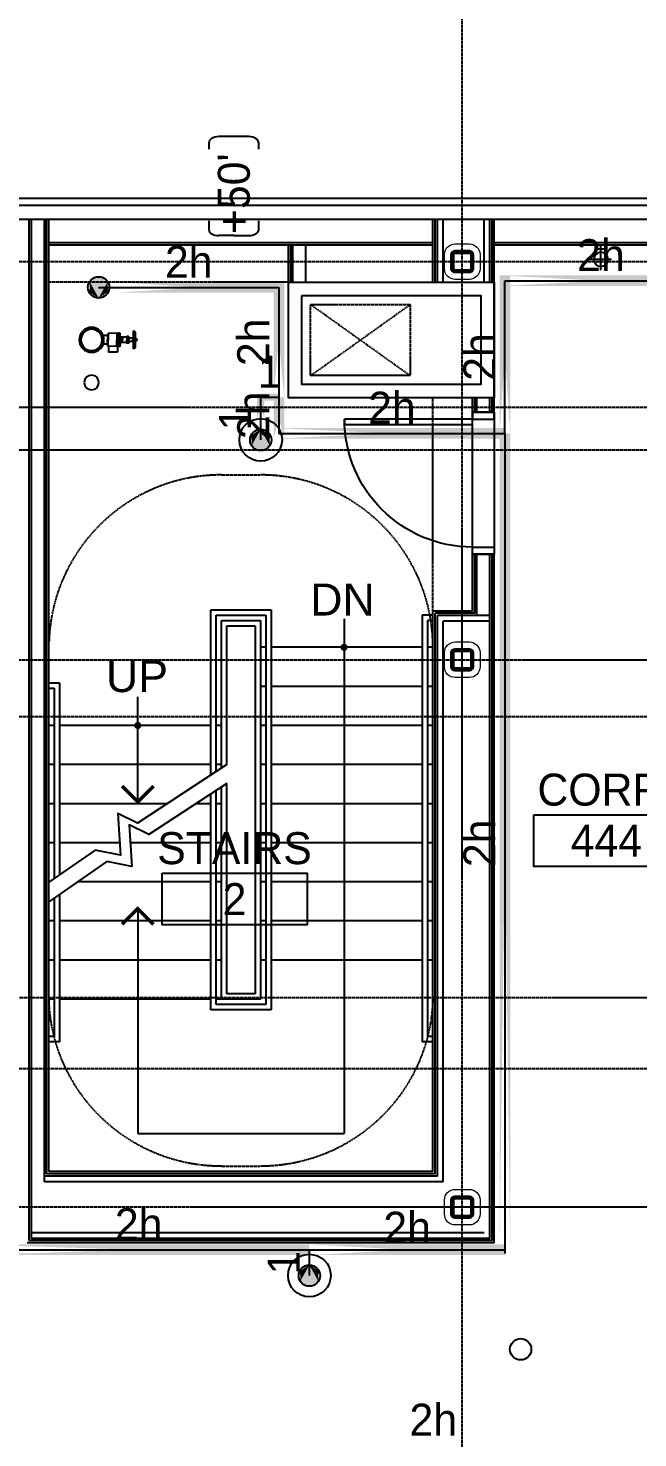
# Model space of a CAD drawing. Header units: inches. Extents: x -6955 to 13123, y -1334 to 3701.
# Drawn here: x 12428 to 12599.4, y 1634.7 to 2031.3 of the extents above; entities that cross this region are included whole.
import ezdxf
from ezdxf.enums import TextEntityAlignment as Align

# ---------------------------------------------------------------- set-up
doc = ezdxf.new("R2010")
doc.units = ezdxf.units.IN
doc.header["$MEASUREMENT"] = 0
doc.linetypes.add('CENTER2', pattern=[1.125, 0.75, -0.125, 0.125, -0.125])
doc.linetypes.add('HIDDEN2', pattern=[0.1875, 0.125, -0.0625])
for name, color, linetype, lineweight in [('A-Anno-Text', 7, 'Continuous', 25), ('A-Detl-Hatch', 1, 'Continuous', 18), ('A-Detl-Wide', 2, 'Continuous', 35), ('S-Detl-Hatch', 1, 'Continuous', 18)]:
    doc.layers.add(name, color=color, linetype=linetype, lineweight=lineweight)
for name, color, linetype in [('A-Clng Mtd Light Fixture', 4, 'Continuous'), ('A-Door', 7, 'Continuous'), ('A-Door-Head', 8, 'Continuous'), ('A-Flor-Hral', 7, 'Continuous'), ('A-Flor-Pfix', 7, 'Continuous'), ('A-Flor-Soffit', 6, 'HIDDEN2'), ('A-Flor-Strs', 8, 'Continuous'), ('A-Flor-Wall Mtd Fixture', 7, 'Continuous'), ('A-Grid(SmallScale)', 11, 'CENTER2'), ('A-HVAC', 6, 'HIDDEN2'), ('A-Tag-Rm(Scale)', 7, 'Continuous'), ('A-Wall-Full', 7, 'Continuous'), ('A-Wall-Hatch', 15, 'Continuous'), ('headdn', 7, 'Continuous'), ('HEIGHT', 7, 'Continuous'), ('PIPEBL', 4, 'Continuous'), ('pipemn', 6, 'Continuous'), ('PIPESPC', 7, 'Continuous'), ('S-Grid-Iden', 7, 'Continuous'), ('spk-pipedrop', 7, 'Continuous'), ('TIDYPIPE', 7, 'Continuous')]:
    doc.layers.add(name, color=color, linetype=linetype)
doc.styles.add('G1DIM', font='arial.ttf')
doc.styles.add('PIPE', font='PIPE.SHX')

# ---------------------------------------------------------------- blocks, each defined once
blk = doc.blocks.new('stand-pipe')
for p, q in [((13.75, -16.77), (15.5, -16.77)), ((13.86, -19.27), (15.5, -19.27)), ((15.5, -19.27), (15.5, -16.77)), ((9.81, -24.31), (14.19, -24.31))]:
    blk.add_line(p, q)
for points in [[(10.75, -16.51), (10.75, -15.27)], [(13.25, -16.51), (13.25, -15.27)], [(10.2, -19.63), (10.13, -19.63), (10.25, -16.63)], [(10.13, -19.97), (10.13, -19.74), (12, -19.74)], [(10.15, -19.15), (12, -19.15)], [(10.2, -19.74), (10.2, -19.63)], [(10.2, -19.63), (12, -19.63)], [(10.25, -16.63), (10.75, -16.51), (12, -16.51)], [(10.25, -16.63), (12, -16.63)], [(13.75, -16.63), (13.25, -16.51), (12, -16.51)], [(13.75, -16.63), (12, -16.63)], [(13.85, -19.15), (12, -19.15)], [(13.8, -19.63), (12, -19.63)], [(13.87, -19.97), (13.87, -19.74), (12, -19.74)], [(13.8, -19.63), (13.87, -19.63), (13.75, -16.63)], [(13.8, -19.74), (13.8, -19.63)], [(9.5, -23.68), (14.5, -23.68)], [(11.28, -20.11), (10.13, -19.97), (12, -19.97)], [(11.28, -21.89), (11.28, -20.11), (12, -20.11)], [(11.28, -20.7), (12, -20.7)], [(11.54, -22.51), (12, -22.51)], [(11.65, -23.59), (12, -23.59)], [(12.72, -20.11), (13.87, -19.97), (12, -19.97)], [(12.72, -21.89), (12.72, -20.11), (12, -20.11)], [(12.72, -20.7), (12, -20.7)], [(12.46, -22.51), (12, -22.51)], [(12.35, -23.59), (12, -23.59)], [(11.54, -24.31), (11.54, -24.42), (12, -24.42)], [(12.46, -24.31), (12.46, -24.42), (12, -24.42)]]:
    blk.add_lwpolyline(points)
for points in [[(11.65, -23.68), (11.65, -23.59), (11.54, -23.59), (11.54, -22.51), (11.34, -22.51, -0.214855), (11.05, -22.38), (11.05, -21.89), (12, -21.89)], [(12.35, -23.68), (12.35, -23.59), (12.46, -23.59), (12.46, -22.51), (12.66, -22.51, 0.214855), (12.95, -22.38), (12.95, -21.89), (12, -21.89)], [(11.63, -24.42, 0.424993), (12, -24.77, 0.928807)], [(12.37, -24.42, -0.424993), (12, -24.77, -0.928807)]]:
    blk.add_lwpolyline(points, format="xyb")
for centre, radius in [((12, -12), 3.5), ((12, -12), 3), ((24, -12), 2.06)]:
    blk.add_circle(centre, radius)
for centre, start, end in [((10.15, -23.75), 173.8478, 239.132), ((13.85, -23.75), 300.868, 6.1522)]:
    blk.add_arc(centre, 0.649, start, end)
at = {"layer": 'Defpoints'}
blk.add_point((0, 0), dxfattribs=at)
blk = doc.blocks.new('st clearance 1')
at = {"linetype": 'HIDDEN2'}
blk.add_line((19.5, 48.5), (30.5, 48.5), dxfattribs=at)
for centre, start, end in [((19.5, 0), 90, 178.2277), ((30.5, 0), 1.7723, 90)]:
    blk.add_arc(centre, 48.5, start, end, dxfattribs=at)
blk = doc.blocks.new('st 3rd 4th right')
at = {"layer": 'A-Anno-Text'}
for p, q in [((83, 155.5), (83, 10.7)), ((25, 104.02), (25, 133.61)), ((25, 73.97), (25, 10.7)), ((25, 10.7), (83, 10.7))]:
    blk.add_line(p, q, dxfattribs=at)
at = {"layer": 'A-Anno-Text', "const_width": 1}
for points in [[(83, 148, -1), (83, 147, -1)], [(25, 126, -1), (25, 125, -1)]]:
    blk.add_lwpolyline(points, format="xyb", close=True, dxfattribs=at)
for points in [[(29.42, 108.44), (25, 104.02), (20.58, 108.44)], [(29.42, 69.55), (25, 73.97), (20.58, 69.55)]]:
    blk.add_lwpolyline(points, dxfattribs=at)
at = {"layer": 'A-Flor-Hral'}
for p, q in [((45.5, 111.55), (45.5, 158)), ((45.5, 158), (62.5, 158)), ((47, 112.53), (47, 156.5)), ((47, 156.5), (61, 156.5)), ((48.5, 113.52), (48.5, 155)), ((48.5, 155), (59.5, 155)), ((59.5, 155), (59.5, 48.5)), ((61, 156.5), (61, 47)), ((62.5, 158), (62.5, 45.5)), ((105, 156.5), (105, 36.5)), ((108, 156.5), (105, 156.5)), ((106.5, 155), (106.5, 38)), ((108, 155), (106.5, 155)), ((50, 114.5), (50, 153.5)), ((50, 153.5), (58, 153.5)), ((58, 153.5), (58, 50)), ((0, 137.5), (3, 137.5)), ((0, 136), (1.5, 136)), ((1.5, 136), (1.5, 82.43)), ((3, 137.5), (3, 83.47)), ((47, 47), (47, 107.2)), ((48.5, 48.5), (48.5, 108.18)), ((50, 50), (50, 109.16)), ((45.5, 45.5), (45.5, 106.21)), ((1.5, 76.97), (1.5, 38)), ((3, 78.01), (3, 36.5)), ((59.5, 48.5), (48.5, 48.5)), ((58, 50), (50, 50)), ((62.5, 45.5), (45.5, 45.5)), ((61, 47), (47, 47)), ((1.5, 38), (0, 38)), ((3, 36.5), (0, 36.5)), ((108, 36.5), (105, 36.5)), ((108, 38), (106.5, 38))]:
    blk.add_line(p, q, dxfattribs=at)
for points in [[(50, 114.5), (24.9, 98.04), (19.35, 100.77), (20.12, 89.05), (13.06, 90.45), (0, 81.39)], [(50, 109.16), (28.12, 94.82), (22.57, 97.55), (23.34, 85.83), (16.29, 87.23), (0, 75.93)]]:
    blk.add_lwpolyline(points, dxfattribs=at)
at = {"layer": 'A-Flor-Strs'}
for p, q in [((61, 147.5), (59.5, 147.5)), ((105, 147.5), (62.5, 147.5)), ((108, 147.5), (106.5, 147.5)), ((61, 136.5), (59.5, 136.5)), ((105, 136.5), (62.5, 136.5)), ((108, 136.5), (106.5, 136.5)), ((1.5, 125.5), (0, 125.5)), ((45.5, 125.5), (3, 125.5)), ((48.5, 125.5), (47, 125.5)), ((61, 125.5), (59.5, 125.5)), ((105, 125.5), (62.5, 125.5)), ((108, 125.5), (106.5, 125.5)), ((1.5, 114.5), (0, 114.5)), ((45.5, 114.5), (3, 114.5)), ((48.5, 114.5), (47, 114.5)), ((61, 114.5), (59.5, 114.5)), ((105, 114.5), (62.5, 114.5)), ((108, 114.5), (106.5, 114.5)), ((1.5, 103.5), (0, 103.5)), ((33.23, 103.5), (3, 103.5)), ((45.5, 103.5), (41.36, 103.5)), ((48.5, 103.5), (47, 103.5)), ((61, 103.5), (59.5, 103.5)), ((105, 103.5), (62.5, 103.5)), ((108, 103.5), (106.5, 103.5)), ((1.5, 92.5), (0, 92.5)), ((19.89, 92.5), (3, 92.5)), ((45.5, 92.5), (22.9, 92.5)), ((48.5, 92.5), (47, 92.5)), ((61, 92.5), (59.5, 92.5)), ((105, 92.5), (62.5, 92.5)), ((108, 92.5), (106.5, 92.5)), ((45.5, 81.5), (8.03, 81.5)), ((48.5, 81.5), (47, 81.5)), ((61, 81.5), (59.5, 81.5)), ((105, 81.5), (62.5, 81.5)), ((108, 81.5), (106.5, 81.5)), ((1.5, 70.5), (0, 70.5)), ((45.5, 70.5), (3, 70.5)), ((48.5, 70.5), (47, 70.5)), ((61, 70.5), (59.5, 70.5)), ((105, 70.5), (62.5, 70.5)), ((108, 70.5), (106.5, 70.5)), ((1.5, 59.5), (0, 59.5)), ((45.5, 59.5), (3, 59.5)), ((48.5, 59.5), (47, 59.5)), ((61, 59.5), (59.5, 59.5)), ((105, 59.5), (62.5, 59.5)), ((108, 59.5), (106.5, 59.5)), ((1.5, 48.5), (0, 48.5)), ((45.5, 48.5), (3, 48.5)), ((48.5, 48.5), (47, 48.5))]:
    blk.add_line(p, q, dxfattribs=at)
at = {"layer": 'A-Flor-Pfix', "xscale": -1, "rotation": 90}
blk.add_blockref('stand-pipe', (0, 246), dxfattribs=at)
at = {"layer": 'A-Flor-Strs', "linetype": 'HIDDEN2'}
blk.add_blockref('st clearance 1', (29, 147.5), dxfattribs=at)
at = {"layer": 'A-Flor-Strs', "linetype": 'HIDDEN2', "xscale": -1, "rotation": 180}
blk.add_blockref('st clearance 1', (29, 50), dxfattribs=at)
at = {"layer": 'A-Anno-Text', "char_height": 9, "attachment_point": 3, "style": 'G1DIM'}
for s, insert in [('DN', (91.65, 165.44)), ('UP', (33.51, 143.9))]:
    blk.add_mtext(s, dxfattribs=dict(at, insert=insert))
blk = doc.blocks.new('Door 36in')
blk.add_lwpolyline([(0, 36), (1.5, 36), (1.5, 0), (0, 0)], close=True)
blk.add_arc((0, 0), 36, 0, 90)
blk = doc.blocks.new('A$C6DF4342F')
at = {"layer": 'A-HVAC'}
for p, q in [((3.92, 6.13), (31.92, -13.87)), ((3.92, -13.87), (31.92, 6.13))]:
    blk.add_line(p, q, dxfattribs=at)
blk.add_lwpolyline([(3.92, 6.13), (31.92, 6.13), (31.92, -13.87), (3.92, -13.87)], close=True, dxfattribs=at)
blk = doc.blocks.new('4TH FLOOR CORE & SHELL')
at = {"layer": 'A-Door'}
for points in [[(5342.37, -14637.05), (5348.5, -14637.05), (5348.5, -14635.05), (5342.37, -14635.05)], [(5342.37, -14675.05), (5342.37, -14673.05), (5348.5, -14673.05), (5348.5, -14675.05)]]:
    blk.add_lwpolyline(points, close=True, dxfattribs=at)
at = {"layer": 'A-Door-Head'}
blk.add_lwpolyline([(5342.37, -14635.05), (5348.5, -14635.05), (5348.5, -14675.05), (5342.37, -14675.05)], close=True, dxfattribs=at)
at = {"layer": 'A-Flor-Soffit'}
for p, q in [((5290.63, -14598.55), (5223.25, -14598.55)), ((5331.25, -14691.05), (5331.25, -14631.05))]:
    blk.add_line(p, q, dxfattribs=at)
at = {"layer": 'A-Wall-Full'}
for p, q in [((4996.12, -14574.87), (5436.37, -14574.87)), ((5223.25, -14848.75), (5223.25, -14588.12)), ((5331.25, -14588.12), (5223.25, -14588.12)), ((5290.63, -14598.55), (5290.63, -14588.12)), ((5331.25, -14598.55), (5331.25, -14588.12)), ((5408.5, -14588.12), (5348.5, -14588.12)), ((5348.5, -14635.05), (5348.5, -14588.12)), ((5423.75, -14588.12), (5348.5, -14588.12)), ((5342.37, -14635.05), (5342.37, -14631.05)), ((5342.37, -14635.05), (5348.5, -14635.05)), ((5342.37, -14675.05), (5348.5, -14675.05)), ((5342.37, -14691.05), (5342.37, -14675.05)), ((5348.5, -14868.75), (5348.5, -14675.05)), ((5331.25, -14848.75), (5331.25, -14691.05)), ((5342.37, -14691.05), (5331.25, -14691.05)), ((5331.25, -14848.75), (5223.25, -14848.75)), ((5348.5, -14868.75), (5217.12, -14868.75))]:
    blk.add_line(p, q, dxfattribs=at)
for points in [[(5290.63, -14598.55), (5348.5, -14598.55), (5348.5, -14631.05), (5290.63, -14631.05)], [(5294.38, -14602.3), (5344.75, -14602.3), (5344.75, -14627.3), (5294.38, -14627.3)]]:
    blk.add_lwpolyline(points, close=True, dxfattribs=at)
at = {"layer": 'A-Wall-Hatch'}
for p, q in [((4996.12, -14576.87), (5434.37, -14576.87)), ((5430.37, -14580.87), (4996.12, -14580.87)), ((5217.75, -14868.12), (5217.75, -14580.87)), ((5218.37, -14867.62), (5218.37, -14580.87)), ((5222, -14851.62), (5222, -14580.87)), ((5222.62, -14849.38), (5222.62, -14580.87)), ((5223.25, -14588.12), (5223.25, -14580.87)), ((5331.25, -14588.12), (5331.25, -14580.87)), ((5331.87, -14598.55), (5331.87, -14580.87)), ((5332.5, -14598.55), (5332.5, -14580.87)), ((5334.12, -14598.55), (5334.12, -14580.87)), ((5345.62, -14598.55), (5345.62, -14580.87)), ((5347.25, -14598.55), (5347.25, -14580.87)), ((5347.87, -14598.55), (5347.87, -14580.87)), ((5348.5, -14588.12), (5348.5, -14580.87)), ((5331.25, -14587.5), (5223.25, -14587.5)), ((5291.25, -14598.55), (5291.25, -14588.12)), ((5291.88, -14598.55), (5291.88, -14588.12)), ((5295.5, -14598.55), (5295.5, -14588.12)), ((5423.75, -14587.5), (5348.5, -14587.5)), ((5343, -14635.05), (5343, -14631.05)), ((5343.62, -14635.05), (5343.62, -14631.05)), ((5347.25, -14635.05), (5347.25, -14631.05)), ((5347.87, -14635.05), (5347.87, -14631.05)), ((5343, -14691.68), (5343, -14675.05)), ((5343.62, -14692.3), (5343.62, -14675.05)), ((5347.25, -14867.62), (5347.25, -14675.05)), ((5347.87, -14868.12), (5347.87, -14675.05)), ((5331.87, -14849.38), (5331.87, -14691.68)), ((5343, -14691.68), (5331.87, -14691.68)), ((5332.5, -14850), (5332.5, -14692.3)), ((5347.25, -14692.3), (5332.5, -14692.3)), ((5334.12, -14851.62), (5334.12, -14693.93)), ((5347.25, -14693.93), (5334.12, -14693.93)), ((5332.5, -14850), (5222, -14850)), ((5334.12, -14851.62), (5222, -14851.62)), ((5331.87, -14849.38), (5222.62, -14849.38)), ((5345.62, -14866), (5218.37, -14866)), ((5347.25, -14867.62), (5218.37, -14867.62)), ((5347.87, -14868.12), (5217.75, -14868.12))]:
    blk.add_line(p, q, dxfattribs=at)
blk.add_blockref('st 3rd 4th right', (5223.25, -14848.75))
at = {"layer": 'A-Door', "xscale": -1, "rotation": 90}
blk.add_blockref('Door 36in', (5342.37, -14637.05), dxfattribs=at)
at = {"layer": 'A-HVAC'}
blk.add_blockref('A$C6DF4342F', (5292.95, -14610.93), dxfattribs=at)
blk = doc.blocks.new('*U40')
at = {"layer": 'A-Detl-Hatch'}
h = blk.add_hatch(dxfattribs=at)
h.set_pattern_fill('ANSI32', color=256, scale=6, style=0)
h.set_pattern_definition([(45, (-3, 0), (-1.591, 1.591), []), (45, (-1.9393, 0), (-1.591, 1.591), [])])
edge = h.paths.add_edge_path(flags=0)
edge.add_line((-2, -0.5), (2, -0.5))
edge.add_arc((2, -1), 0.5, 0, 90, ccw=False)
edge.add_line((2.5, -1), (2.5, -5))
edge.add_arc((2, -5), 0.5, -90, 0, ccw=False)
edge.add_line((2, -5.5), (-2, -5.5))
edge.add_arc((-2, -5), 0.5, 180, 270, ccw=False)
edge.add_line((-2.5, -5), (-2.5, -1))
edge.add_arc((-2, -1), 0.5, 90, 180, ccw=False)
edge = h.paths.add_edge_path(flags=0)
edge.add_line((-2, 0), (2, 0))
edge.add_arc((2, -1), 1, 0, 90, ccw=False)
edge.add_line((3, -1), (3, -5))
edge.add_arc((2, -5), 1, -90, 0, ccw=False)
edge.add_line((2, -6), (-2, -6))
edge.add_arc((-2, -5), 1, 180, 270, ccw=False)
edge.add_line((-3, -5), (-3, -1))
edge.add_arc((-2, -1), 1, 90, 180, ccw=False)
at = {"color": 0, "linetype": 'ByBlock'}
for points in [[(-2, 0), (2, 0, -0.414214), (3, -1), (3, -5, -0.414214), (2, -6), (-2, -6, -0.414214), (-3, -5), (-3, -1, -0.414214)], [(-2, -0.5), (2, -0.5, -0.414214), (2.5, -1), (2.5, -5, -0.414214), (2, -5.5), (-2, -5.5, -0.414214), (-2.5, -5), (-2.5, -1, -0.414214)]]:
    blk.add_lwpolyline(points, format="xyb", close=True, dxfattribs=at)
blk = doc.blocks.new('HSS 6X6')
at = {"layer": 'S-Detl-Hatch'}
blk.add_lwpolyline([(13836.95, -7384.91), (13840.95, -7384.91, -0.414214), (13843.95, -7387.91), (13843.95, -7391.91, -0.414214), (13840.95, -7394.91), (13836.95, -7394.91, -0.414214), (13833.95, -7391.91), (13833.95, -7387.91, -0.414214)], format="xyb", close=True, dxfattribs=at)
at = {"layer": 'A-Detl-Wide'}
blk.add_blockref('*U40', (13838.95, -7386.91), dxfattribs=at)
blk = doc.blocks.new('Rm Tag')
blk.add_lwpolyline([(-0.2124, 0.0759), (0.2124, 0.0759), (0.2124, -0.0759), (-0.2124, -0.0759)], close=True)
for p in [(0, 0.2858), (0, 0.1493), (0, 0)]:
    blk.add_attdef('XXX', text='', height=0.0938).set_placement(p, align=Align.MIDDLE_CENTER)
blk = doc.blocks.new('wall sconce typ')
for p, q in [((3, 4), (-3, 4)), ((0, 7), (0, 0)), ((-1.5, 1), (1.5, 1))]:
    blk.add_line(p, q)
blk.add_circle((0, 4), 2)
blk = doc.blocks.new('dpend1')
for radius in [6, 3]:
    blk.add_circle((0, 0), radius)
for points in [[(0.01, 2.97), (-2.53, -1.59), (-2.62, 1.36)], [(0.01, 2.97), (-2.49, -1.59), (2.52, -1.59)], [(2.52, -1.59), (0.01, 2.97), (2.6, 1.47)], [(2.52, -1.59), (-2.53, -1.59), (0.01, -2.98)]]:
    blk.add_solid(points)
blk = doc.blocks.new('drop')
blk.add_circle((0, 0), 3)
for points in [[(0.01, 2.97), (-2.53, -1.59), (-2.62, 1.36)], [(0.01, 2.97), (-2.49, -1.59), (2.52, -1.59)], [(2.52, -1.59), (0.01, 2.97), (2.6, 1.47)], [(2.52, -1.59), (-2.53, -1.59), (0.01, -2.98)]]:
    blk.add_solid(points)
blk = doc.blocks.new('PIPESPC')
at = {"layer": 'PIPESPC', "style": 'PIPE', "width": 0.9}
blk.add_attdef('SIZE', text='', height=9, dxfattribs=at).set_placement((0, 4.02), align=Align.CENTER)
at = {"layer": 'PIPESPC', "style": 'PIPE', "flags": 1}
blk.add_attdef('SCHED', (25.3, 3.89), '', height=9, dxfattribs=at)
blk = doc.blocks.new('HEIGHTZ')
at = {"layer": 'HEIGHT'}
blk.add_attdef('HEIGHT', (7.81, 2), '', height=9, dxfattribs=at)
blk = doc.blocks.new('HITEBOX')
at = {"layer": 'HEIGHT', "const_width": 0.2}
for points in [[(6.51, 7.59), (2.14, 7.59, 0.423952), (-0.76, 4.59, -0.016569), (-0.76, 0), (-0.76, -4.59, 0.404541), (2.14, -7.59), (6.51, -7.59)], [(41.76, -7.59), (44.89, -7.59, 0.404851), (47.99, -4.59), (47.99, 4.59, 0.423639), (44.89, 7.59), (41.76, 7.59)]]:
    blk.add_lwpolyline(points, format="xyb", dxfattribs=at)

msp = doc.modelspace()

# ---------------------------------------------------------------- linework, layer by layer
at = {"layer": 'A-Clng Mtd Light Fixture'}
msp.add_circle((12566.4411, 1659.5773), 3, dxfattribs=at)
at = {"layer": 'A-Grid(SmallScale)'}
for p, q in [((12550.0336, 1223.6428), (12550.0336, 3132.3201)), ((9315.0336, 1965.5773), (13123.0336, 1965.5773)), ((13123.0336, 1912.5773), (9315.0336, 1912.5773)), ((9339.1484, 1853.5773), (13123.0336, 1853.5773)), ((9315.0336, 1837.5773), (13123.0336, 1837.5773)), ((9340.835, 1758.5773), (13123.0336, 1758.5773)), ((9315.0336, 1738.5773), (13123.0336, 1738.5773)), ((13121.0336, 1699.5773), (9329.8438, 1699.5773))]:
    msp.add_line(p, q, dxfattribs=at)
msp.add_lwpolyline([(13123.0336, 1924.5773), (9335.7211, 1924.5773), (9328.1586, 1939.8898), (9281.3813, 1939.8898)], dxfattribs=at)
at = {"layer": 'HEIGHT'}
msp.add_lwpolyline([(12485.7901, 1958.3273, 0, 2, 0), (12485.7901, 1963.3273, 0, 0, 0), (12485.7901, 1973.3273, 0, 0, 0)], format="xyseb", dxfattribs=at)
at = {"layer": 'PIPEBL'}
for p, q in [((12493.3461, 1915.4273), (12493.3461, 1927.4273)), ((12493.3461, 1927.4273), (12498.4589, 1927.4273)), ((12507.0336, 1680.3201), (12507.0336, 1687.5773))]:
    msp.add_line(p, q, dxfattribs=at)
at = {"layer": 'pipemn'}
for p, q in [((12562.0336, 1960.2023), (12616.0336, 1960.2023)), ((12562.0336, 1917.2737), (12562.0336, 1960.2023)), ((12447.7836, 1958.3273), (12498.4589, 1958.3273)), ((12498.4589, 1958.3273), (12498.4589, 1927.4273)), ((12498.4589, 1927.4273), (12498.4589, 1917.2737)), ((12498.4589, 1917.2737), (12562.0336, 1917.2737)), ((12562.0336, 1917.2737), (12562.0336, 1686.5773)), ((12411.0336, 1687.5773), (12507.0336, 1687.5773)), ((12507.0336, 1687.5773), (12562.0336, 1687.5773))]:
    msp.add_line(p, q, dxfattribs=at)
at = {"layer": 'TIDYPIPE', "color": 7}
for points, const_width in [([(12562.0336, 1917.2737), (12562.0336, 1961.7023)], 3), ([(12452.2836, 1958.3273), (12499.9589, 1958.3273)], 3), ([(12498.4589, 1927.4273), (12498.4589, 1959.8273)], 3), ([(12560.5336, 1960.2023), (12617.5336, 1960.2023)], 3), ([(12492.3461, 1927.4273), (12498.4589, 1927.4273)], 2), ([(12493.3461, 1921.4273), (12493.3461, 1928.4273)], 2), ([(12498.4589, 1915.7737), (12498.4589, 1927.4273)], 3), ([(12496.9589, 1917.2737), (12562.0336, 1917.2737)], 3), ([(12562.0336, 1687.5773), (12562.0336, 1917.2737)], 3), ([(12411.0336, 1687.5773), (12507.0336, 1687.5773)], 3), ([(12507.0336, 1687.5773), (12562.0336, 1687.5773)], 3)]:
    msp.add_lwpolyline(points, close=True, dxfattribs=dict(at, const_width=const_width))

# ---------------------------------------------------------------- block references
msp.add_blockref('4TH FLOOR CORE & SHELL', (7210.5342, 16558.3273))
at = {"layer": 'A-Flor-Wall Mtd Fixture', "xscale": -1, "rotation": 180}
msp.add_blockref('wall sconce typ', (12589.0336, 1970.2023), dxfattribs=at)
at = {"layer": 'A-Tag-Rm(Scale)'}
ref = msp.add_blockref('Rm Tag', (12590.5628, 1802.7042), dxfattribs=dict(at, xscale=96, yscale=96, zscale=96))
ref.add_attrib('XXX', 'CORR.', dxfattribs={"layer": '0', "height": 9}).set_placement((12590.5628, 1817.0351), align=Align.MIDDLE_CENTER)
ref.add_attrib('XXX', '444', dxfattribs={"layer": '0', "height": 9}).set_placement((12590.5628, 1802.7042), align=Align.MIDDLE_CENTER)
ref = msp.add_blockref('Rm Tag', (12485.9884, 1786.2379), dxfattribs=dict(at, xscale=96, yscale=96, zscale=96))
ref.add_attrib('XXX', 'STAIRS', dxfattribs={"layer": '0', "height": 9}).set_placement((12485.9884, 1800.5689), align=Align.MIDDLE_CENTER)
ref.add_attrib('XXX', '2', dxfattribs={"layer": '0', "height": 9}).set_placement((12485.9884, 1786.2379), align=Align.MIDDLE_CENTER)
at = {"layer": 'headdn'}
for p in [(12493.3461, 1915.4273), (12507.0336, 1680.3201)]:
    msp.add_blockref('dpend1', p, dxfattribs=at)
at = {"layer": 'HEIGHT', "xscale": 0.5714880996295681, "yscale": 0.924036845576463, "rotation": 90}
msp.add_blockref('HITEBOX', (12485.7901, 1973.3273), dxfattribs=at)
at = {"layer": 'HEIGHT'}
ref = msp.add_blockref('HEIGHTZ', (12485.7901, 1958.3273), dxfattribs=dict(at, xscale=0.7247182700993676, zscale=0.7247182700993676, rotation=90))
ref.add_attrib('HEIGHT', "+50'", dxfattribs={"height": 9, "rotation": 90, "style": 'PIPE'}).set_placement((12485.7901, 1973.3273), align=Align.MIDDLE_LEFT)
at = {"layer": 'PIPESPC'}
ref = msp.add_blockref('PIPESPC', (12589.0336, 1960.2023), dxfattribs=at)
ref.add_attrib('SIZE', '2h', dxfattribs={"color": 0, "height": 9, "style": 'PIPE'}).set_placement((12589.0336, 1960.2023), align=Align.BOTTOM_CENTER)
ref = msp.add_blockref('PIPESPC', (12473.1212, 1958.3273), dxfattribs=at)
ref.add_attrib('SIZE', '2h', dxfattribs={"color": 0, "height": 9, "style": 'PIPE'}).set_placement((12473.1212, 1958.3273), align=Align.BOTTOM_CENTER)
ref = msp.add_blockref('PIPESPC', (12498.4589, 1942.8773), dxfattribs=dict(at, rotation=90))
ref.add_attrib('SIZE', '2h', dxfattribs={"color": 0, "height": 9, "rotation": 90, "style": 'PIPE'}).set_placement((12498.4589, 1942.8773), align=Align.BOTTOM_CENTER)
ref = msp.add_blockref('PIPESPC', (12562.0336, 1938.738), dxfattribs=dict(at, rotation=90))
ref.add_attrib('SIZE', '2h', dxfattribs={"color": 0, "height": 9, "rotation": 90, "style": 'PIPE'}).set_placement((12562.0336, 1938.738), align=Align.BOTTOM_CENTER)
ref = msp.add_blockref('PIPESPC', (12495.9025, 1927.4273), dxfattribs=at)
ref.add_attrib('SIZE', '1', dxfattribs={"color": 0, "height": 9, "style": 'PIPE'}).set_placement((12495.9025, 1927.4273), align=Align.BOTTOM_CENTER)
ref = msp.add_blockref('PIPESPC', (12498.4589, 1922.3505), dxfattribs=dict(at, rotation=90))
ref.add_attrib('SIZE', '2h', dxfattribs={"color": 0, "height": 9, "rotation": 90, "style": 'PIPE'}).set_placement((12498.4589, 1922.3505), align=Align.BOTTOM_CENTER)
ref = msp.add_blockref('PIPESPC', (12530.2462, 1917.2737), dxfattribs=at)
ref.add_attrib('SIZE', '2h', dxfattribs={"color": 0, "height": 9, "style": 'PIPE'}).set_placement((12530.2462, 1917.2737), align=Align.BOTTOM_CENTER)
ref = msp.add_blockref('PIPESPC', (12493.3461, 1921.4273), dxfattribs=dict(at, rotation=90))
ref.add_attrib('SIZE', '1', dxfattribs={"color": 0, "height": 9, "rotation": 90, "style": 'PIPE'}).set_placement((12493.3461, 1921.4273), align=Align.BOTTOM_CENTER)
ref = msp.add_blockref('PIPESPC', (12562.0336, 1801.9255), dxfattribs=dict(at, rotation=90))
ref.add_attrib('SIZE', '2h', dxfattribs={"color": 0, "height": 9, "rotation": 90, "style": 'PIPE'}).set_placement((12562.0336, 1801.9255), align=Align.BOTTOM_CENTER)
ref = msp.add_blockref('PIPESPC', (12459.0336, 1687.5773), dxfattribs=at)
ref.add_attrib('SIZE', '2h', dxfattribs={"color": 0, "height": 9, "style": 'PIPE'}).set_placement((12459.0336, 1687.5773), align=Align.BOTTOM_CENTER)
ref = msp.add_blockref('PIPESPC', (12534.5336, 1686.5773), dxfattribs=at)
ref.add_attrib('SIZE', '2h', dxfattribs={"color": 0, "height": 9, "style": 'PIPE'}).set_placement((12534.5336, 1686.5773), align=Align.BOTTOM_CENTER)
ref = msp.add_blockref('PIPESPC', (12507.0336, 1683.9487), dxfattribs=dict(at, rotation=90))
ref.add_attrib('SIZE', '1', dxfattribs={"color": 0, "height": 9, "rotation": 90, "style": 'PIPE'}).set_placement((12507.0336, 1683.9487), align=Align.BOTTOM_CENTER)
ref = msp.add_blockref('PIPESPC', (12541.8918, 1632.5773), dxfattribs=at)
ref.add_attrib('SIZE', '2h', dxfattribs={"color": 0, "height": 9, "style": 'PIPE'}).set_placement((12541.8918, 1632.5773), align=Align.BOTTOM_CENTER)
at = {"layer": 'S-Grid-Iden'}
for p in [(-1288.9161, 9355.4864), (-1288.9161, 9243.4864), (-1288.9161, 9089.4864), (-1288.9161, 9089.4864)]:
    msp.add_blockref('HSS 6X6', p, dxfattribs=at)
at = {"layer": 'spk-pipedrop', "rotation": 180.0000000000556}
msp.add_blockref('drop', (12447.7836, 1958.3273), dxfattribs=at)

doc.saveas('drawing.dxf')
